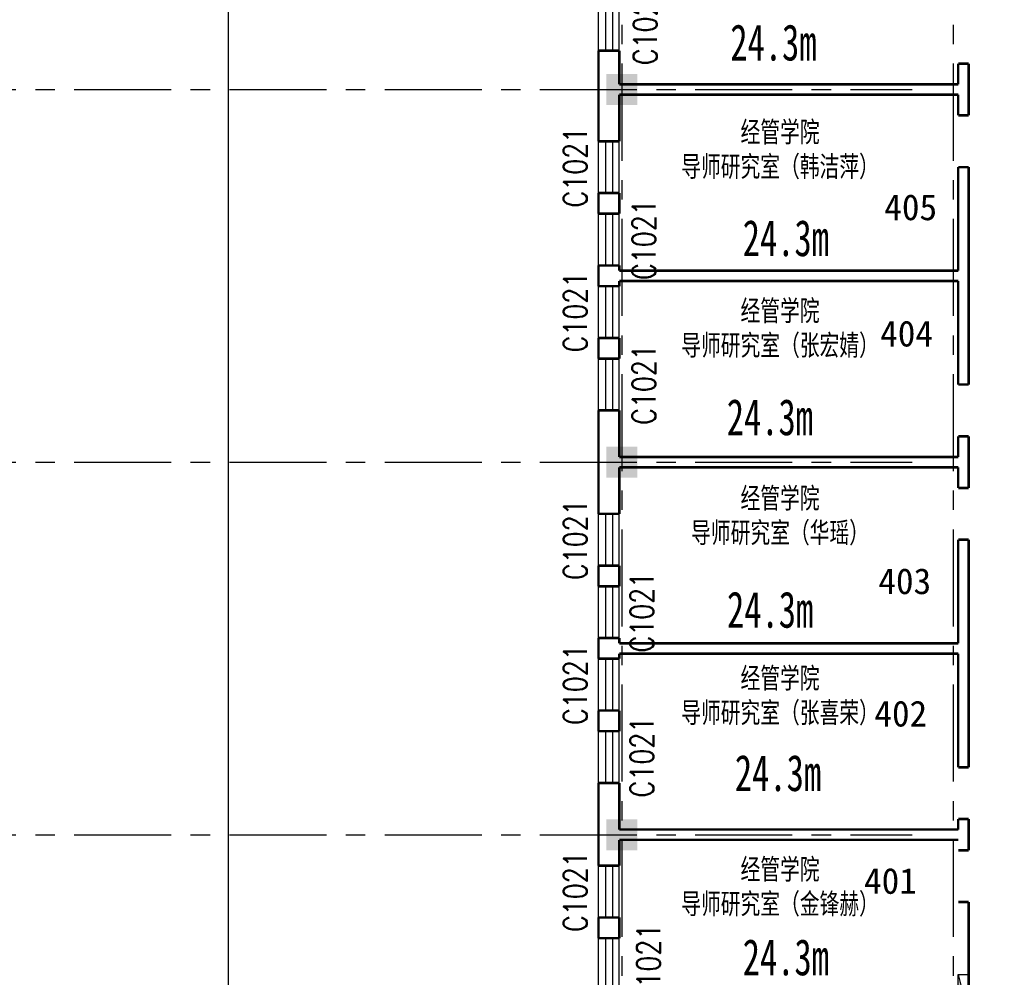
# Model space of a CAD drawing. Extents: x 2719331 to 3465925, y -270324 to -167476.
# Drawn here: x 3223780 to 3243011, y -210069 to -191572 of the extents above; entities that cross this region are included whole.
import ezdxf
from ezdxf.enums import TextEntityAlignment as Align

# ---------------------------------------------------------------- set-up
doc = ezdxf.new("R2010")
doc.units = 0
doc.header["$LTSCALE"] = 1500
doc.header["$MEASUREMENT"] = 0
doc.linetypes.add('CENTER', pattern=[2, 1.25, -0.25, 0.25, -0.25])
doc.layers.get('0').update_dxf_attribs({"linetype": 'CONTINUOUS', "lineweight": 0})
for name, color, linetype, lineweight in [('COLUMN', 7, 'CONTINUOUS', 5), ('DOTE', 7, 'CENTER', 5), ('WALL', 7, 'CONTINUOUS', 5), ('WINDOW', 7, 'CONTINUOUS', 5), ('WINDOW_TEXT', 7, 'CONTINUOUS', 5), ('我的', 7, 'CONTINUOUS', 5), ('消火栓', 7, 'CONTINUOUS', 5)]:
    doc.layers.add(name, color=color, linetype=linetype, lineweight=lineweight)
doc.layers.add('中文', color=4, linetype='CONTINUOUS')
doc.layers.add('地面', color=250, linetype='CONTINUOUS')
doc.styles.add('_SIMPLEX', font='SIMPLEX.shx', dxfattribs={"width": 0.6})
doc.styles.add('HZ4', font='SimSun.ttf', dxfattribs={"width": 0.7, "height": 700})
doc.styles.add('SIMPLEX', font='SIMPLEX.SHX', dxfattribs={"width": 0.6})
doc.styles.get("Standard").update_dxf_attribs({"font": 'SIMHEI.TTF', "height": 1.2})

# ---------------------------------------------------------------- blocks, each defined once
blk = doc.blocks.new('_FZH')
blk.add_solid([(0.5, -0.5), (-0.5, -0.5), (0.5, 0.5), (-0.5, 0.5)])
blk = doc.blocks.new('A$C68C06AB7')
at = {"layer": '消火栓'}
blk.add_hatch(color=256, dxfattribs=at).paths.add_polyline_path([(800, 200), (0, 200), (800, 0)])
blk.add_line((0, 200), (800, 0), dxfattribs=at)
blk.add_lwpolyline([(0, 200), (0, 0), (800, 0), (800, 200)], close=True, dxfattribs=at)
blk = doc.blocks.new('_WBLK')
for p, q in [((-0.5, 0.5), (0.5, 0.5)), ((0.5, 0.167), (-0.5, 0.167)), ((0.5, -0.167), (-0.5, -0.167)), ((-0.5, -0.5), (0.5, -0.5))]:
    blk.add_line(p, q)
at = {"layer": 'WINDOW_TEXT', "style": 'SIMPLEX', "flags": 9}
blk.add_attdef('A', text='', height=1, dxfattribs=at).set_placement((0, 1.5), align=Align.MIDDLE)

msp = doc.modelspace()

# ---------------------------------------------------------------- linework, layer by layer
at = {"layer": 'DOTE', "lineweight": 0}
for p, q in [((3235411.1, -177417.3), (3235411.1, -214517.4)), ((3241811.1, -177417.3), (3241811.1, -214517.4)), ((3212828.6, -192917.4), (3241023.2, -192917.4)), ((3212828.6, -200117.4), (3241023.2, -200117.4)), ((3212828.6, -207317.4), (3241023.2, -207317.4))]:
    msp.add_line(p, q, dxfattribs=at)
at = {"layer": 'WALL', "lineweight": 0, "const_width": 50}
for points in [[(3235361.1, -192167.5), (3234961.1, -192167.5)], [(3234961.1, -193917.4), (3234961.1, -192167.5)], [(3235361.1, -192167.5), (3235361.1, -192817.4)], [(3242111.1, -192417.5), (3241911.1, -192417.5)], [(3241911.1, -192817.4), (3241911.1, -192417.5)], [(3242111.1, -192417.5), (3242111.1, -193417.4)], [(3241911.1, -192817.4), (3235361.1, -192817.4)], [(3235361.1, -193017.4), (3235361.1, -193917.4)], [(3241911.1, -193017.4), (3235361.1, -193017.4)], [(3241911.1, -193417.4), (3241911.1, -193017.4)], [(3242111.1, -193417.4), (3241911.1, -193417.4)], [(3235361.1, -193917.4), (3234961.1, -193917.4)], [(3241911.1, -196417.4), (3241911.1, -194417.4)], [(3242111.1, -194417.4), (3241911.1, -194417.4)], [(3242111.1, -194417.4), (3242111.1, -198617.5)], [(3235361.1, -194917.4), (3234961.1, -194917.4)], [(3234961.1, -195317.4), (3234961.1, -194917.4)], [(3235361.1, -194917.4), (3235361.1, -195317.4)], [(3235361.1, -195317.4), (3234961.1, -195317.4)], [(3235361.1, -196317.4), (3234961.1, -196317.4)], [(3234961.1, -196717.4), (3234961.1, -196317.4)], [(3235361.1, -196317.4), (3235361.1, -196417.4)], [(3241911.1, -196417.4), (3235361.1, -196417.4)], [(3235361.1, -196717.4), (3234961.1, -196717.4)], [(3235361.1, -196617.4), (3235361.1, -196717.4)], [(3241911.1, -196617.4), (3235361.1, -196617.4)], [(3241911.1, -198617.5), (3241911.1, -196617.4)], [(3235361.1, -197717.4), (3234961.1, -197717.4)], [(3234961.1, -198117.4), (3234961.1, -197717.4)], [(3235361.1, -197717.4), (3235361.1, -198117.4)], [(3235361.1, -198117.4), (3234961.1, -198117.4)], [(3242111.1, -198617.5), (3241911.1, -198617.5)], [(3234961.1, -201117.4), (3234961.1, -199117.4)], [(3235361.1, -199117.4), (3234961.1, -199117.4)], [(3235361.1, -199117.4), (3235361.1, -200017.4)], [(3242111.1, -199617.5), (3241911.1, -199617.5)], [(3241911.1, -200017.4), (3241911.1, -199617.5)], [(3242111.1, -199617.5), (3242111.1, -200617.4)], [(3241911.1, -200017.4), (3235361.1, -200017.4)], [(3235361.1, -200217.4), (3235361.1, -201117.4)], [(3235361.1, -200217.4), (3241911.1, -200217.4)], [(3241911.1, -200617.4), (3241911.1, -200217.4)], [(3242111.1, -200617.4), (3241911.1, -200617.4)], [(3235361.1, -201117.4), (3234961.1, -201117.4)], [(3241911.1, -203617), (3241911.1, -201617.4)], [(3242111.1, -201617.4), (3241911.1, -201617.4)], [(3242111.1, -201617.4), (3242111.1, -206016.5)], [(3235361.1, -202117.4), (3234961.1, -202117.4)], [(3234961.1, -202517.4), (3234961.1, -202117.4)], [(3235361.1, -202117.4), (3235361.1, -202517.4)], [(3235361.1, -202517.4), (3234961.1, -202517.4)], [(3235361.1, -203517.4), (3234961.1, -203517.4)], [(3234961.1, -203917.4), (3234961.1, -203517.4)], [(3235361.1, -203517.4), (3235361.1, -203617)], [(3241911.1, -203617), (3235361.1, -203617)], [(3235361.1, -203817), (3235361.1, -203917.4)], [(3241911.1, -203817), (3235361.1, -203817)], [(3241911.1, -206016.5), (3241911.1, -203817)], [(3235361.1, -203917.4), (3234961.1, -203917.4)], [(3235361.1, -204917.4), (3234961.1, -204917.4)], [(3234961.1, -205317.4), (3234961.1, -204917.4)], [(3235361.1, -204917.4), (3235361.1, -205317.4)], [(3235361.1, -205317.4), (3234961.1, -205317.4)], [(3241911.1, -206016.5), (3242111.1, -206016.5)], [(3235361.1, -206317.4), (3234961.1, -206317.4)], [(3234961.1, -207917.4), (3234961.1, -206317.4)], [(3235361.1, -206317.4), (3235361.1, -207217.4)], [(3241911.1, -207016.5), (3242111.1, -207016.5)], [(3241911.1, -207217.4), (3241911.1, -207016.5)], [(3242111.1, -207016.5), (3242111.1, -207617.5)], [(3235361.1, -207217.4), (3241911.1, -207217.4)], [(3235361.1, -207417.4), (3235361.1, -207917.4)], [(3235361.1, -207417.4), (3241911.1, -207417.4)], [(3242111.1, -207617.5), (3242111.1, -207417.4)], [(3242111.1, -207617.5), (3241911.1, -207617.5)], [(3235361.1, -207917.4), (3234961.1, -207917.4)], [(3242111.1, -208617.5), (3241911.1, -208617.5)], [(3242111.1, -208617.5), (3242111.1, -211967.4)], [(3235361.1, -208917.4), (3234961.1, -208917.4)], [(3234961.1, -209317.4), (3234961.1, -208917.4)], [(3235361.1, -208917.4), (3235361.1, -209317.4)], [(3235361.1, -209317.4), (3234961.1, -209317.4)]]:
    msp.add_lwpolyline(points, dxfattribs=at)
at = {"layer": '我的', "lineweight": 0}
msp.add_line((3227811.1, -218217.4), (3227811.1, -175794.2), dxfattribs=at)

# ---------------------------------------------------------------- block references
at = {"layer": 'COLUMN', "lineweight": 0, "xscale": 600, "yscale": 600, "zscale": 600}
for p in [(3235411.1, -192917.4), (3235411.1, -200117.4), (3235411.1, -207317.4)]:
    msp.add_blockref('_FZH', p, dxfattribs=at)
at = {"layer": 'WINDOW', "lineweight": 0}
ref = msp.add_blockref('_WBLK', (3235161.1, -191667.5), dxfattribs=dict(at, xscale=1000, yscale=399.9999999236315, zscale=1000, rotation=90))
ref.add_attrib('A', 'C1021', dxfattribs={"layer": 'WINDOW_TEXT', "height": 450, "rotation": 90, "style": '_SIMPLEX', "width": 0.8, "flags": 8}).set_placement((3235862.6, -191667.5), align=Align.MIDDLE)
ref = msp.add_blockref('_WBLK', (3235161.1, -194417.4), dxfattribs=dict(at, xscale=1000, yscale=399.9999999236315, zscale=1000, rotation=90))
ref.add_attrib('A', 'C1021', dxfattribs={"layer": 'WINDOW_TEXT', "height": 450, "rotation": 90, "style": '_SIMPLEX', "width": 0.8, "flags": 8}).set_placement((3234511.1, -194417.4), align=Align.MIDDLE)
ref = msp.add_blockref('_WBLK', (3235161.1, -195817.4), dxfattribs=dict(at, xscale=1000, yscale=399.9999999236315, zscale=1000, rotation=90))
ref.add_attrib('A', 'C1021', dxfattribs={"layer": 'WINDOW_TEXT', "height": 450, "rotation": 90, "style": '_SIMPLEX', "width": 0.8, "flags": 8}).set_placement((3235839, -195817.4), align=Align.MIDDLE)
ref = msp.add_blockref('_WBLK', (3235161.1, -197217.4), dxfattribs=dict(at, xscale=1000, yscale=399.9999999236315, zscale=1000, rotation=90))
ref.add_attrib('A', 'C1021', dxfattribs={"layer": 'WINDOW_TEXT', "height": 450, "rotation": 90, "style": '_SIMPLEX', "width": 0.8, "flags": 8}).set_placement((3234511.1, -197217.4), align=Align.MIDDLE)
ref = msp.add_blockref('_WBLK', (3235161.1, -198617.4), dxfattribs=dict(at, xscale=1000, yscale=399.9999999236315, zscale=1000, rotation=90))
ref.add_attrib('A', 'C1021', dxfattribs={"layer": 'WINDOW_TEXT', "height": 450, "rotation": 90, "style": '_SIMPLEX', "width": 0.8, "flags": 8}).set_placement((3235839, -198617.4), align=Align.MIDDLE)
ref = msp.add_blockref('_WBLK', (3235161.1, -201617.4), dxfattribs=dict(at, xscale=1000, yscale=399.9999999236315, zscale=1000, rotation=90))
ref.add_attrib('A', 'C1021', dxfattribs={"layer": 'WINDOW_TEXT', "height": 450, "rotation": 90, "style": '_SIMPLEX', "width": 0.8, "flags": 8}).set_placement((3234511.1, -201617.4), align=Align.MIDDLE)
ref = msp.add_blockref('_WBLK', (3235161.1, -203017.4), dxfattribs=dict(at, xscale=1000, yscale=399.9999999236315, zscale=1000, rotation=90))
ref.add_attrib('A', 'C1021', dxfattribs={"layer": 'WINDOW_TEXT', "height": 450, "rotation": 90, "style": '_SIMPLEX', "width": 0.8, "flags": 8}).set_placement((3235799.3, -203017.4), align=Align.MIDDLE)
ref = msp.add_blockref('_WBLK', (3235161.1, -204417.4), dxfattribs=dict(at, xscale=1000, yscale=399.9999999236315, zscale=1000, rotation=90))
ref.add_attrib('A', 'C1021', dxfattribs={"layer": 'WINDOW_TEXT', "height": 450, "rotation": 90, "style": '_SIMPLEX', "width": 0.8, "flags": 8}).set_placement((3234511.1, -204417.4), align=Align.MIDDLE)
ref = msp.add_blockref('_WBLK', (3235161.1, -205817.4), dxfattribs=dict(at, xscale=1000, yscale=399.9999999236315, zscale=1000, rotation=90))
ref.add_attrib('A', 'C1021', dxfattribs={"layer": 'WINDOW_TEXT', "height": 450, "rotation": 90, "style": '_SIMPLEX', "width": 0.8, "flags": 8}).set_placement((3235799.3, -205817.4), align=Align.MIDDLE)
ref = msp.add_blockref('_WBLK', (3235161.1, -208417.4), dxfattribs=dict(at, xscale=1000, yscale=399.9999999240972, zscale=1000, rotation=90))
ref.add_attrib('A', 'C1021', dxfattribs={"layer": 'WINDOW_TEXT', "height": 450, "rotation": 90, "style": '_SIMPLEX', "width": 0.8, "flags": 8}).set_placement((3234511.1, -208417.4), align=Align.MIDDLE)
ref = msp.add_blockref('_WBLK', (3235161.1, -209817.4), dxfattribs=dict(at, xscale=1000, yscale=399.9999999240972, zscale=1000, rotation=90))
ref.add_attrib('A', 'C1021', dxfattribs={"layer": 'WINDOW_TEXT', "height": 450, "rotation": 90, "style": '_SIMPLEX', "width": 0.8, "flags": 8}).set_placement((3235926.7, -209817.4), align=Align.MIDDLE)
at = {"layer": '消火栓', "lineweight": 0, "xscale": -1, "rotation": 90}
msp.add_blockref('A$C68C06AB7', (3242111.1, -210017.4), dxfattribs=at)

# ---------------------------------------------------------------- texts
at = {"layer": '中文', "char_height": 500, "width": 6011.563, "attachment_point": 1}
for s, insert in [('{\\fFangSong_GB2312|b0|i0|c134|p49;\\C3;405}', (3240482.9, -194942)), ('{\\fFangSong_GB2312|b0|i0|c134|p49;\\C3;404}', (3240404, -197383.1)), ('{\\fFangSong_GB2312|b0|i0|c134|p49;\\C3;403}', (3240368.3, -202167.9)), ('{\\fFangSong_GB2312|b0|i0|c134|p49;\\C3;402}', (3240291.6, -204727.2)), ('{\\fFangSong_GB2312|b0|i0|c134|p49;\\C3;401}', (3240091.9, -207959.9))]:
    msp.add_mtext(s, dxfattribs=dict(at, insert=insert))
at = {"layer": '地面', "lineweight": 25, "char_height": 700, "width": 2359.09, "attachment_point": 1, "style": 'HZ4'}
for insert in [(3237507.1, -191656.9), (3237747.1, -195437.1), (3237438.9, -198897.9), (3237443.8, -202617.5), (3237595.5, -205774.2), (3237747.1, -209334.7)]:
    msp.add_mtext('{\\C3;24.3m}', dxfattribs=dict(at, insert=insert))
at = {"layer": '我的', "lineweight": 25, "char_height": 400, "width": 3836.684, "attachment_point": 2, "style": 'HZ4'}
for s, insert in [('{\\f宋体|b0|i0|c134|p2;经管学院\\P导师研究室（韩洁萍）}', (3238468.6, -193535.3)), ('{\\f宋体|b0|i0|c134|p2;经管学院\\P导师研究室（张宏婧）}', (3238468.6, -196989.4)), ('{\\f宋体|b0|i0|c134|p2;经管学院\\P导师研究室（华瑶）}', (3238468.6, -200611.4)), ('{\\f宋体|b0|i0|c134|p2;经管学院\\P导师研究室（张喜荣）}', (3238468.6, -204089.5)), ('{\\f宋体|b0|i0|c134|p2;经管学院\\P导师研究室（金锋赫）}', (3238468.6, -207783.5))]:
    msp.add_mtext(s, dxfattribs=dict(at, insert=insert))

doc.saveas('drawing.dxf')
